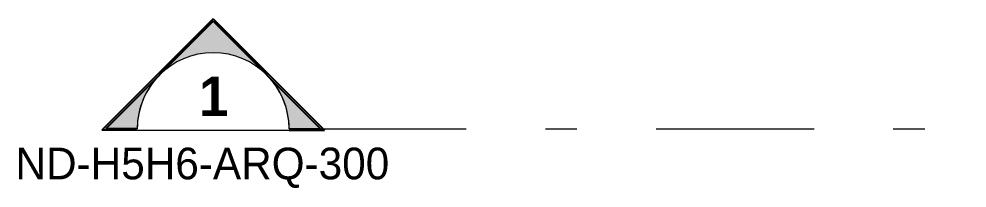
# Model space of a CAD drawing. Header units: metres. Extents: x 1.9 to 30.6, y -0.8 to 18.8.
# Drawn here: x 13.589 to 16.586, y 13.671 to 14.205 of the extents above; entities that cross this region are included whole.
import ezdxf

# ---------------------------------------------------------------- set-up
doc = ezdxf.new("R2010")
doc.units = ezdxf.units.M
doc.linetypes.add('Dash dot', pattern=[1.05, 0.5, -0.25, 0.05, -0.25])
doc.layers.add('A-CORTES', color=7, linetype='Continuous', lineweight=18)
doc.layers.add('A-SIMBOLOGIA', color=7, linetype='Continuous', lineweight=18)
doc.styles.add('Nirmala UI Semilight_4', font='', dxfattribs={"height": 0.1})
doc.styles.add('Nirmala UI Semilight_B', font='', dxfattribs={"height": 0.125})
doc.styles.get('Nirmala UI Semilight_4').set_extended_font_data('Nirmala UI Semilight')
doc.styles.get('Nirmala UI Semilight_B').set_extended_font_data('Nirmala UI Semilight', bold=True)

# ---------------------------------------------------------------- blocks, each defined once
blk = doc.blocks.new('Sección - SimbologiaCortes-GMI-R25-261526-N_P_T_')
at = {"layer": 'A-CORTES', "lineweight": 9, "true_color": 0xe3e3e3}
h = blk.add_hatch(color=254, dxfattribs=at)
edge = h.paths.add_edge_path()
edge.add_line((0.000788, 0), (-0.0012, 0))
edge.add_arc((-0.006, 0), 0.0048, 360, 405)
edge.add_line((-0.002606, 0.003394), (0.000788, 0))
at = {"layer": 'A-SIMBOLOGIA', "lineweight": 9, "true_color": 0xe3e3e3}
h = blk.add_hatch(color=254, dxfattribs=at)
edge = h.paths.add_edge_path()
edge.add_arc((-0.006, 0), 0.0048, 0, 180)
edge.add_line((-0.0108, 0), (-0.012788, 0))
edge.add_line((-0.012788, 0), (-0.006, 0.006788))
edge.add_line((-0.006, 0.006788), (0.000788, 0))
edge.add_line((0.000788, 0), (-0.0012, 0))
h = blk.add_hatch(color=254, dxfattribs=at)
edge = h.paths.add_edge_path()
edge.add_line((-0.012788, 0), (-0.009394, 0.003394))
edge.add_arc((-0.006, 0), 0.0048, 135, 180)
edge.add_line((-0.0108, 0), (-0.012788, 0))
at = {"layer": 'A-SIMBOLOGIA', "lineweight": 25}
for p, q in [((-0.006, 0.00693), (-0.01303, -0.0001)), ((-0.006, 0.006788), (-0.012788, 0)), ((-0.006, 0.00693), (0.00103, -0.0001)), ((-0.006, 0.006788), (0.000788, 0)), ((-0.0108, 0), (-0.012788, 0)), ((-0.0012, 0), (0.000788, 0)), ((-0.010799, -0.0001), (-0.01303, -0.0001)), ((-0.001201, -0.0001), (0.00103, -0.0001))]:
    blk.add_line(p, q, dxfattribs=at)
at = {"layer": 'A-SIMBOLOGIA', "lineweight": 9}
for p, q in [((-0.006, 0.006788), (-0.012788, 0)), ((0.000788, 0), (-0.006, 0.006788)), ((-0.009394, 0.003394), (-0.012788, 0)), ((0.000788, 0), (-0.002606, 0.003394)), ((-0.012788, 0), (-0.0108, 0)), ((-0.0012, 0), (0.000788, 0))]:
    blk.add_line(p, q, dxfattribs=at)
at = {"layer": 'A-SIMBOLOGIA'}
for p, q in [((-0.012788, 0), (-0.0108, 0)), ((-0.0012, 0), (0.000788, 0)), ((-0.010915, -0.0001), (-0.0012, -0.0001))]:
    blk.add_line(p, q, dxfattribs=at)
at = {"layer": 'A-SIMBOLOGIA', "lineweight": 9}
for start, end in [(0, 180), (135, 180), (360, 45)]:
    blk.add_arc((-0.006, 0), 0.0048, start, end, dxfattribs=at)

msp = doc.modelspace()

# ---------------------------------------------------------------- linework, layer by layer
at = {"layer": 'A-CORTES', "color": 9, "linetype": 'Dash dot', "lineweight": 5, "true_color": 0xc0c0c0}
msp.add_line((14.5025, 13.858), (28.4339, 13.858), dxfattribs=at)

# ---------------------------------------------------------------- block references
at = {"layer": 'A-CORTES', "xscale": 49.99999999999998, "yscale": 49.99999999999998, "zscale": 49.99999999999998}
msp.add_blockref('Sección - SimbologiaCortes-GMI-R25-261526-N_P_T_', (14.5025, 13.858), dxfattribs=at)

# ---------------------------------------------------------------- texts
at = {"layer": 'A-CORTES', "lineweight": 35, "attachment_point": 1}
for s, insert, char_height, width, style in [('\\fNirmala UI Semilight|b1|i0|c0|p34|;1', (14.1578, 14.0226), 0.125, 0.084177, 'Nirmala UI Semilight_B'), ('ND-H5H6-ARQ-300', (13.5776, 13.7981), 0.1, 1.491139, 'Nirmala UI Semilight_4')]:
    msp.add_mtext(s, dxfattribs=dict(at, insert=insert, char_height=char_height, width=width, style=style))

doc.saveas('drawing.dxf')
